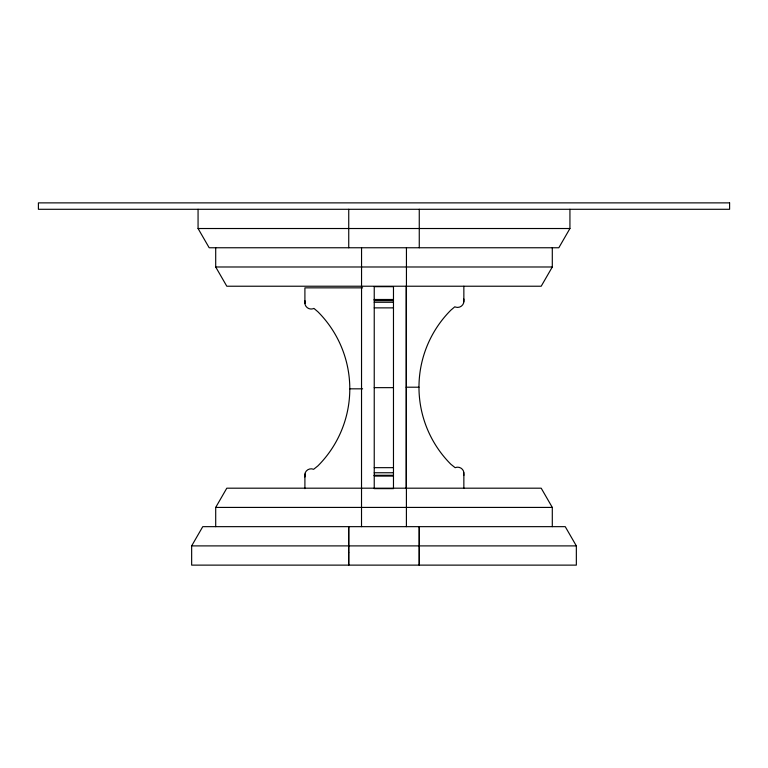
<?xml version="1.0" encoding="UTF-8"?>
<svg xmlns="http://www.w3.org/2000/svg" width="768" height="768" viewBox="0 0 768 768"><rect width="100%" height="100%" fill="white"/><g stroke="black" fill="none" stroke-linecap="round" stroke-linejoin="round"><path stroke-width="1.15" d="M463.853 475.363L463.526 471.101A6.413 6.413 0 0 0 455.126 467.674L450.864 464.256A109.027 109.027 0 0 1 450.864 310.157L454.829 306.768L455.722 307.162A6.413 6.413 0 0 0 463.69 302.842L463.853 299.05M191.654 545.894L202.762 526.656L565.238 526.656L576.346 545.894L576.346 565.123L191.654 565.123L191.654 545.894L576.346 545.894M215.702 526.656L215.702 507.418L226.8 488.189L541.2 488.189L552.298 507.418L552.298 526.656M569.933 209.29L569.933 228.518L558.826 247.757L209.174 247.757L198.067 228.518L198.067 209.29M552.298 247.757L552.298 266.986L541.2 286.224L226.8 286.224L215.702 266.986L215.702 247.757M304.906 476.986L305.242 472.723A6.413 6.413 0 0 1 313.632 469.306L317.904 465.878A109.027 109.027 0 0 0 317.904 311.779L313.93 308.39L313.046 308.784A6.413 6.413 0 0 1 305.069 304.474L304.906 300.672M198.067 228.518L569.933 228.518M215.702 266.986L552.298 266.986M362.611 287.846L304.906 287.846L304.906 303.446M374.237 299.491L393.475 299.491M374.237 299.654L393.475 299.654M374.237 300.662L393.475 300.662M374.237 302.266L393.475 302.266M374.237 307.872L393.475 307.872M406.147 387.206L418.973 387.206M374.237 387.648L393.475 387.648M349.786 388.829L362.611 388.829M374.237 467.664L393.475 467.664M374.237 472.752L393.475 472.752M374.237 475.286L393.475 475.286M374.237 475.709L393.475 475.709M374.237 475.805L393.475 475.805M215.702 507.418L552.298 507.418M406.406 526.656L406.445 247.757M463.853 286.224L463.853 301.824M463.853 472.31L463.853 488.189M419.261 209.29L419.261 247.757M406.147 286.224L406.147 488.189M361.555 247.757L361.517 526.656M348.739 209.29L348.739 247.757M304.906 473.933L304.906 488.65M348.72 552.595L348.72 565.123L348.73 526.656L348.72 552.595M419.222 526.656L419.242 565.123L419.261 526.656M729.6 202.877L38.4 202.877L38.4 209.29L729.6 209.29L729.6 202.877M393.475 286.666L374.237 286.666L374.237 488.63L393.475 488.63L393.475 286.666"/></g></svg>
